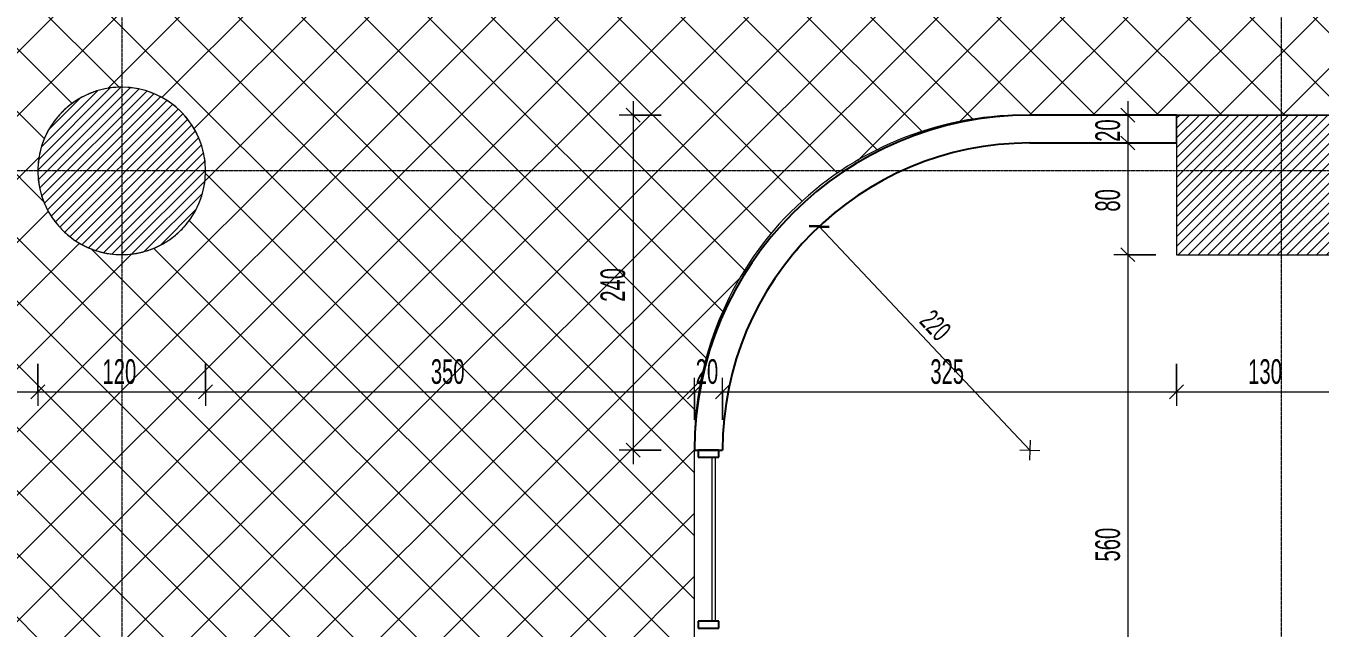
# Model space of a CAD drawing. Header units: centimetres. Extents: x -9345 to 11316, y -7197 to -3465.
# Drawn here: x -2281 to -1354, y -5188 to -4757 of the extents above; entities that cross this region are included whole.
import ezdxf

# ---------------------------------------------------------------- set-up
doc = ezdxf.new("R2010")
doc.units = ezdxf.units.CM
doc.linetypes.add('Grid Line 1_4_', pattern=[1.11125, 0.635, -0.15875, 0.15875, -0.15875])
for name, color, linetype, lineweight in [('A-ANNO-DIMS', 211, 'Continuous', 9), ('A-ANNO-DIMS-100', 211, 'Continuous', 9), ('A-DETL-GENF', 92, 'Continuous', 9), ('A-DETL-THIN', 151, 'Continuous', 9), ('A-GLAZ-CURT', 52, 'Continuous', 9), ('A-GLAZ-CWMG', 51, 'Continuous', 9), ('A-WALL', 113, 'Continuous', 9), ('S-COLS', 52, 'Continuous', 9), ('S-GRID', 1, 'Continuous', 9)]:
    doc.layers.add(name, color=color, linetype=linetype, lineweight=lineweight)
doc.styles.add('Swis721 LtCn BT_1', font='swisscl.ttf', dxfattribs={"width": 0.8, "height": 17.639445})
doc.styles.add('Swis721 LtCn BT_2', font='swisscl.ttf', dxfattribs={"width": 0.8, "height": 14.699538})
doc.dimstyles.new('Arrow_-_1_5mm_Arial', dxfattribs={"dimscale": 30.48, "dimtxt": 15, "dimasz": 0.328084, "dimexe": 0.787402, "dimexo": 0, "dimgap": 0, "dimtad": 1, "dimjust": 3, "dimdec": 0, "dimzin": 0, "dimdsep": 46, "dimtxsty": 'Swis721 LtCn BT_2', "dimblk1": 'OBLIQUE', "dimblk2": 'OBLIQUE', "dimsah": 1, "dimcen": 0.09, "dimazin": 0, "dimtfac": 1, "dimtdec": 4, "dimtix": 1, "dimtmove": 0, "dimatfit": 2, "dimfxl": 1, "dimtvp": 1, "dimtolj": 1, "dimtzin": 0, "dimarcsym": 2})
doc.dimstyles.new('IUAS_DIMENSION_INSIDE_100', dxfattribs={"dimscale": 30.48, "dimtxt": 18, "dimasz": 0.328084, "dimexe": 0.328084, "dimexo": 0.0625, "dimgap": 0, "dimtad": 1, "dimdec": 0, "dimdsep": 46, "dimtxsty": 'Swis721 LtCn BT_1', "dimblk1": 'OBLIQUE', "dimblk2": 'OBLIQUE', "dimsah": 1, "dimcen": 0.09, "dimdle": 0.328084, "dimazin": 0, "dimtfac": 1, "dimtdec": 4, "dimtix": 1, "dimtmove": 0, "dimatfit": 3, "dimfxl": 0.656168, "dimfxlon": 1, "dimtvp": 1, "dimtolj": 1, "dimtzin": 0, "dimarcsym": 2})
doc.dimstyles.new('IUAS_DIMENSION_INSIDE_100_4', dxfattribs={"dimscale": 30.48, "dimtxt": 18, "dimasz": 0.328084, "dimexe": 0.328084, "dimexo": 0.0625, "dimgap": 0, "dimtad": 1, "dimdec": 0, "dimdsep": 46, "dimtxsty": 'Swis721 LtCn BT_1', "dimblk1": 'OBLIQUE', "dimblk2": 'OBLIQUE', "dimsah": 1, "dimcen": 0.09, "dimdle": 0.328084, "dimazin": 0, "dimtfac": 1, "dimtdec": 4, "dimtix": 1, "dimtmove": 2, "dimatfit": 3, "dimfxl": 0.656168, "dimfxlon": 1, "dimtvp": 1, "dimtolj": 1, "dimtzin": 0, "dimarcsym": 2})
pattern_1 = [(45, (0, 0), (-3.535534, 3.535534), [])]

# ---------------------------------------------------------------- blocks, each defined once
blk = doc.blocks.new('System Panel - Glazed-1756261-_116_30 KONKORS KATI _ CONCOURSE LEVEL')
at = {"layer": 'A-GLAZ-CURT', "lineweight": 18}
for p, q in [((58.75, 4.95), (-58.75, 4.95)), ((-58.75, 4.95), (-58.75, 2.45)), ((-58.75, 2.45), (58.75, 2.45)), ((58.75, 2.45), (58.75, 4.95))]:
    blk.add_line(p, q, dxfattribs=at)
blk = doc.blocks.new('Rectangular Mullion - 50 x 150mm-V10-_116_30 KONKORS KATI _ CONCOURSE LEVEL')
at = {"layer": 'A-GLAZ-CWMG', "lineweight": 25}
for p, q in [((0, 7.5), (-5, 7.5)), ((-5, 7.5), (-5, -7.5)), ((0, -7.5), (0, 7.5)), ((-5, -7.5), (0, -7.5))]:
    blk.add_line(p, q, dxfattribs=at)
blk = doc.blocks.new('Rectangular Mullion - 50 x 150mm-V11-_116_30 KONKORS KATI _ CONCOURSE LEVEL')
at = {"layer": 'A-GLAZ-CWMG', "lineweight": 25}
for p, q in [((-2.5, 7.5), (2.5, 7.5)), ((-2.5, -7.5), (-2.5, 7.5)), ((2.5, 7.5), (2.5, -7.5)), ((2.5, -7.5), (-2.5, -7.5))]:
    blk.add_line(p, q, dxfattribs=at)
blk = doc.blocks.new('DIMBLOCK183-_116_30 KONKORS KATI _ CONCOURSE LEVEL')
at = {"layer": 'A-ANNO-DIMS-100', "transparency": 16777216}
for p, q in [((-3051.98, -4998.76), (-3051.98, -5028.76)), ((-3051.98, -5018.76), (-3051.98, -4998.76)), ((-2271.98, -4998.76), (-2271.98, -5028.76)), ((-2271.98, -5018.76), (-2271.98, -4998.76)), ((-3051.98, -5018.76), (-3056.98, -5023.76)), ((-3051.98, -5018.76), (-3046.98, -5013.76)), ((-3051.98, -5018.76), (-2271.98, -5018.76)), ((-2271.98, -5018.76), (-2276.98, -5023.76)), ((-2271.98, -5018.76), (-2266.98, -5013.76))]:
    blk.add_line(p, q, dxfattribs=at)
at = {"layer": 'A-ANNO-DIMS-100', "color": 0, "transparency": 16777216, "insert": (-2675.7, -4995.41), "char_height": 17.639, "width": 32.9143, "attachment_point": 1, "line_spacing_factor": 0.971848, "style": 'Swis721 LtCn BT_1'}
blk.add_mtext('780', dxfattribs=at)
blk = doc.blocks.new('_Oblique')
at = {"color": 0, "linetype": 'ByBlock', "lineweight": -2}
blk.add_line((-0.5, -0.5), (0.5, 0.5), dxfattribs=at)
blk = doc.blocks.new('DIMBLOCK184-_116_30 KONKORS KATI _ CONCOURSE LEVEL')
at = {"layer": 'A-ANNO-DIMS-100', "transparency": 16777216}
for p, q in [((-2271.98, -4998.76), (-2271.98, -5028.76)), ((-2271.98, -5018.76), (-2271.98, -4998.76)), ((-2151.98, -4998.76), (-2151.98, -5028.76)), ((-2151.98, -5018.76), (-2151.98, -4998.76)), ((-2271.98, -5018.76), (-2276.98, -5023.76)), ((-2271.98, -5018.76), (-2266.98, -5013.76)), ((-2271.98, -5018.76), (-2151.98, -5018.76)), ((-2151.98, -5018.76), (-2156.98, -5023.76)), ((-2151.98, -5018.76), (-2146.98, -5013.76))]:
    blk.add_line(p, q, dxfattribs=at)
at = {"layer": 'A-ANNO-DIMS-100', "color": 0, "transparency": 16777216, "insert": (-2225.7, -4995.41), "char_height": 17.639, "width": 32.9143, "attachment_point": 1, "line_spacing_factor": 0.971848, "style": 'Swis721 LtCn BT_1'}
blk.add_mtext('120', dxfattribs=at)
blk = doc.blocks.new('DIMBLOCK185-_116_30 KONKORS KATI _ CONCOURSE LEVEL')
at = {"layer": 'A-ANNO-DIMS-100', "transparency": 16777216}
for p, q in [((-2151.98, -4998.76), (-2151.98, -5028.76)), ((-2151.98, -5018.76), (-2151.98, -4998.76)), ((-1801.98, -5038.76), (-1801.98, -5008.76)), ((-2151.98, -5018.76), (-2156.98, -5023.76)), ((-2151.98, -5018.76), (-2146.98, -5013.76)), ((-2151.98, -5018.76), (-1801.98, -5018.76)), ((-1801.98, -5018.76), (-1806.98, -5023.76)), ((-1801.98, -5018.76), (-1796.98, -5013.76)), ((-1801.98, -5018.76), (-1801.98, -5038.76))]:
    blk.add_line(p, q, dxfattribs=at)
at = {"layer": 'A-ANNO-DIMS-100', "color": 0, "transparency": 16777216, "insert": (-1990.7, -4995.41), "char_height": 17.639, "width": 32.9143, "attachment_point": 1, "line_spacing_factor": 0.971848, "style": 'Swis721 LtCn BT_1'}
blk.add_mtext('350', dxfattribs=at)
blk = doc.blocks.new('DIMBLOCK186-_116_30 KONKORS KATI _ CONCOURSE LEVEL')
at = {"layer": 'A-ANNO-DIMS-100', "transparency": 16777216}
for p, q in [((-1801.98, -5038.76), (-1801.98, -5008.76)), ((-1781.98, -5038.76), (-1781.98, -5008.76)), ((-1801.98, -5018.76), (-1806.98, -5023.76)), ((-1801.98, -5018.76), (-1796.98, -5013.76)), ((-1801.98, -5018.76), (-1781.98, -5018.76)), ((-1801.98, -5018.76), (-1801.98, -5038.76)), ((-1781.98, -5018.76), (-1786.98, -5023.76)), ((-1781.98, -5018.76), (-1776.98, -5013.76)), ((-1781.98, -5018.76), (-1781.98, -5038.76))]:
    blk.add_line(p, q, dxfattribs=at)
at = {"layer": 'A-ANNO-DIMS-100', "color": 0, "transparency": 16777216, "insert": (-1801.13, -4995.41), "char_height": 17.639, "width": 21.9429, "attachment_point": 1, "line_spacing_factor": 0.971848, "style": 'Swis721 LtCn BT_1'}
blk.add_mtext('20', dxfattribs=at)
blk = doc.blocks.new('DIMBLOCK187-_116_30 KONKORS KATI _ CONCOURSE LEVEL')
at = {"layer": 'A-ANNO-DIMS-100', "transparency": 16777216}
for p, q in [((-1456.98, -4998.76), (-1456.98, -5028.76)), ((-1456.98, -5018.76), (-1456.98, -4998.76)), ((-1781.98, -5038.76), (-1781.98, -5008.76)), ((-1781.98, -5018.76), (-1786.98, -5023.76)), ((-1781.98, -5018.76), (-1776.98, -5013.76)), ((-1781.98, -5018.76), (-1456.98, -5018.76)), ((-1781.98, -5018.76), (-1781.98, -5038.76)), ((-1456.98, -5018.76), (-1461.98, -5023.76)), ((-1456.98, -5018.76), (-1451.98, -5013.76))]:
    blk.add_line(p, q, dxfattribs=at)
at = {"layer": 'A-ANNO-DIMS-100', "color": 0, "transparency": 16777216, "insert": (-1633.2, -4995.41), "char_height": 17.639, "width": 32.9143, "attachment_point": 1, "line_spacing_factor": 0.971848, "style": 'Swis721 LtCn BT_1'}
blk.add_mtext('325', dxfattribs=at)
blk = doc.blocks.new('DIMBLOCK188-_116_30 KONKORS KATI _ CONCOURSE LEVEL')
at = {"layer": 'A-ANNO-DIMS-100', "transparency": 16777216}
for p, q in [((-1456.98, -4998.76), (-1456.98, -5028.76)), ((-1456.98, -5018.76), (-1456.98, -4998.76)), ((-1326.98, -4998.76), (-1326.98, -5028.76)), ((-1326.98, -5018.76), (-1326.98, -4998.76)), ((-1456.98, -5018.76), (-1461.98, -5023.76)), ((-1456.98, -5018.76), (-1451.98, -5013.76)), ((-1456.98, -5018.76), (-1326.98, -5018.76)), ((-1326.98, -5018.76), (-1331.98, -5023.76)), ((-1326.98, -5018.76), (-1321.98, -5013.76))]:
    blk.add_line(p, q, dxfattribs=at)
at = {"layer": 'A-ANNO-DIMS-100', "color": 0, "transparency": 16777216, "insert": (-1405.7, -4995.41), "char_height": 17.639, "width": 32.9143, "attachment_point": 1, "line_spacing_factor": 0.971848, "style": 'Swis721 LtCn BT_1'}
blk.add_mtext('130', dxfattribs=at)
blk = doc.blocks.new('DIMBLOCK193-_116_30 KONKORS KATI _ CONCOURSE LEVEL')
at = {"layer": 'A-ANNO-DIMS-100', "transparency": 16777216}
for p, q in [((-1491.75, -4820.53), (-1496.75, -4815.53)), ((-1491.75, -4810.53), (-1491.75, -4840.53)), ((-1471.75, -4820.53), (-1501.75, -4820.53)), ((-1491.75, -4820.53), (-1486.75, -4825.53)), ((-1491.75, -4820.53), (-1471.75, -4820.53)), ((-1491.75, -4840.53), (-1496.75, -4835.53)), ((-1471.75, -4840.53), (-1501.75, -4840.53)), ((-1491.75, -4840.53), (-1486.75, -4845.53)), ((-1491.75, -4840.53), (-1471.75, -4840.53))]:
    blk.add_line(p, q, dxfattribs=at)
at = {"layer": 'A-ANNO-DIMS-100', "color": 0, "transparency": 16777216, "insert": (-1515.11, -4839.67), "char_height": 17.639, "width": 21.9429, "attachment_point": 1, "rotation": 90, "line_spacing_factor": 0.971848, "style": 'Swis721 LtCn BT_1'}
blk.add_mtext('20', dxfattribs=at)
blk = doc.blocks.new('DIMBLOCK194-_116_30 KONKORS KATI _ CONCOURSE LEVEL')
at = {"layer": 'A-ANNO-DIMS-100', "transparency": 16777216}
for p, q in [((-1491.75, -4840.53), (-1496.75, -4835.53)), ((-1471.75, -4840.53), (-1501.75, -4840.53)), ((-1491.75, -4840.53), (-1491.75, -4920.53)), ((-1491.75, -4840.53), (-1486.75, -4845.53)), ((-1491.75, -4840.53), (-1471.75, -4840.53)), ((-1491.75, -4920.53), (-1496.75, -4915.53)), ((-1471.75, -4920.53), (-1501.75, -4920.53)), ((-1491.75, -4920.53), (-1486.75, -4925.53)), ((-1491.75, -4920.53), (-1471.75, -4920.53))]:
    blk.add_line(p, q, dxfattribs=at)
at = {"layer": 'A-ANNO-DIMS-100', "color": 0, "transparency": 16777216, "insert": (-1515.11, -4889.67), "char_height": 17.639, "width": 21.9429, "attachment_point": 1, "rotation": 90, "line_spacing_factor": 0.971848, "style": 'Swis721 LtCn BT_1'}
blk.add_mtext('80', dxfattribs=at)
blk = doc.blocks.new('DIMBLOCK195-_116_30 KONKORS KATI _ CONCOURSE LEVEL')
at = {"layer": 'A-ANNO-DIMS-100', "transparency": 16777216}
for p, q in [((-1491.75, -4920.53), (-1496.75, -4915.53)), ((-1471.75, -4920.53), (-1501.75, -4920.53)), ((-1491.75, -4920.53), (-1491.75, -5480.53)), ((-1491.75, -4920.53), (-1486.75, -4925.53)), ((-1491.75, -4920.53), (-1471.75, -4920.53)), ((-1471.75, -5480.53), (-1501.75, -5480.53)), ((-1491.75, -5480.53), (-1496.75, -5475.53)), ((-1491.75, -5480.53), (-1486.75, -5485.53)), ((-1491.75, -5480.53), (-1471.75, -5480.53))]:
    blk.add_line(p, q, dxfattribs=at)
at = {"layer": 'A-ANNO-DIMS-100', "color": 0, "transparency": 16777216, "insert": (-1515.11, -5140.29), "char_height": 17.639, "width": 32.9143, "attachment_point": 1, "rotation": 90, "line_spacing_factor": 0.971848, "style": 'Swis721 LtCn BT_1'}
blk.add_mtext('560', dxfattribs=at)
blk = doc.blocks.new('DIMBLOCK277-_116_30 KONKORS KATI _ CONCOURSE LEVEL')
at = {"layer": 'A-ANNO-DIMS-100', "lineweight": 35, "transparency": 16777216}
for q in [(-1719.83, -4900.11), (-1705.7, -4900.54)]:
    blk.add_line((-1712.77, -4900.33), q, dxfattribs=at)
at = {"layer": 'A-ANNO-DIMS-100', "transparency": 16777216}
for p, q in [((-1561.98, -5060.53), (-1712.77, -4900.33)), ((-1561.77, -5053.46), (-1562.2, -5067.6)), ((-1569.05, -5060.31), (-1554.92, -5060.74))]:
    blk.add_line(p, q, dxfattribs=at)
blk.add_arc((-1561.98, -5060.53), 220, 127.01456, 139.51546, dxfattribs=at)
at = {"layer": 'A-ANNO-DIMS-100', "color": 0, "transparency": 16777216, "insert": (-1631.04, -4958.77), "char_height": 14.7, "width": 27.4286, "attachment_point": 1, "rotation": 313.26501, "line_spacing_factor": 0.971848, "style": 'Swis721 LtCn BT_2'}
blk.add_mtext('220', dxfattribs=at)
blk = doc.blocks.new('DIMBLOCK287-_116_30 KONKORS KATI _ CONCOURSE LEVEL')
at = {"layer": 'A-ANNO-DIMS-100', "transparency": 16777216}
for p, q in [((-1845.95, -4820.53), (-1850.95, -4815.53)), ((-1845.95, -4810.53), (-1845.95, -5070.53)), ((-1825.95, -4820.53), (-1855.95, -4820.53)), ((-1845.95, -4820.53), (-1840.95, -4825.53)), ((-1845.95, -4820.53), (-1825.95, -4820.53)), ((-1845.95, -5060.53), (-1850.95, -5055.53)), ((-1825.95, -5060.53), (-1855.95, -5060.53)), ((-1845.95, -5060.53), (-1840.95, -5065.53)), ((-1845.95, -5060.53), (-1825.95, -5060.53))]:
    blk.add_line(p, q, dxfattribs=at)
at = {"layer": 'A-ANNO-DIMS-100', "color": 0, "transparency": 16777216, "insert": (-1869.3, -4954.24), "char_height": 17.639, "width": 32.9143, "attachment_point": 1, "rotation": 90, "line_spacing_factor": 0.971848, "style": 'Swis721 LtCn BT_1'}
blk.add_mtext('240', dxfattribs=at)

msp = doc.modelspace()

# ---------------------------------------------------------------- hatches: boundary and pattern name
at = {"layer": 'A-DETL-GENF', "lineweight": 18}
h = msp.add_hatch(dxfattribs=at)
h.set_pattern_fill('FP_6', color=253, style=0, pattern_type=2)
h.set_pattern_definition([(45, (0, 0), (-22.62742, 22.62742), []), (135, (0, 0), (-22.62742, -22.62742), [])])
h.paths.add_polyline_path([(-2151.98, -6550.52), (-2151.98, -6310.53), (-2063.98, -6310.53), (-2063.98, -6130.53), (-2152.23, -6130.53), (-2152.23, -5950.53), (-2172.23, -5950.53), (-2172.23, -5575.47), (-2179.07, -5580.6), (-2186.56, -5584.7), (-2194.56, -5587.7), (-2202.91, -5589.53), (-2211.43, -5590.15), (-2219.95, -5589.56), (-2228.31, -5587.75), (-2236.32, -5584.78), (-2244.21, -5580.42), (-2250.67, -5575.59), (-2256.73, -5569.56), (-2261.86, -5562.73), (-2265.97, -5555.24), (-2268.98, -5547.24), (-2270.81, -5538.9), (-2271.44, -5530.38), (-2270.85, -5521.85), (-2269.06, -5513.5), (-2266.09, -5505.49), (-2262.02, -5497.98), (-2256.91, -5491.12), (-2250.89, -5485.06), (-2244.06, -5479.92), (-2236.57, -5475.81), (-2228.58, -5472.8), (-2220.23, -5470.95), (-2211.71, -5470.32), (-2203.36, -5470.93), (-2195.18, -5472.69), (-2187.32, -5475.58), (-2179.93, -5479.53), (-2173.17, -5484.47), (-2167.16, -5490.3), (-2162.02, -5496.91), (-2157.85, -5504.17), (-2154.73, -5511.94), (-2152.72, -5520.07), (-2151.86, -5528.4), (-2152.16, -5536.77), (-2153.63, -5545.01), (-2156.23, -5552.97), (-2159.91, -5560.49), (-1801.98, -5560.52), (-1801.98, -5057.62), (-1801.45, -5040.73), (-1799.72, -5023.92), (-1796.79, -5007.28), (-1792.67, -4990.89), (-1787.39, -4974.84), (-1780.98, -4959.21), (-1773.47, -4944.08), (-1764.89, -4929.52), (-1755.3, -4915.61), (-1744.73, -4902.43), (-1733.24, -4890.03), (-1720.9, -4878.49), (-1707.77, -4867.86), (-1693.91, -4858.2), (-1679.39, -4849.56), (-1664.29, -4841.97), (-1648.69, -4835.49), (-1632.66, -4830.14), (-1616.29, -4825.95), (-1599.67, -4822.94), (-1582.87, -4821.13), (-1565.98, -4820.52), (-811.98, -4820.52), (-811.98, -4815.27), (-661.98, -4815.27), (-661.98, -4164.91), (-811.98, -4164.91), (-811.98, -4140.52), (-2248.98, -4140.52), (-2248.98, -4460.52), (-3061.98, -4460.52), (-3061.98, -4140.52), (-3986.98, -4140.52), (-3986.98, -4320.53), (-4091.98, -4320.53), (-4091.98, -4630.53), (-3986.98, -4630.53), (-3986.98, -4810.52), (-3836.98, -4810.52), (-3836.98, -4910.52), (-3986.98, -4910.52), (-3986.98, -4814.92), (-4786.98, -4814.92), (-4786.98, -4910.53), (-4936.98, -4910.53), (-4936.98, -4815.47), (-4991.98, -4815.47), (-4991.98, -4140.52), (-6661.98, -4140.52), (-6661.98, -4165.41), (-6811.98, -4165.41), (-6811.98, -4816.78), (-6661.98, -4816.78), (-6661.98, -5290.53), (-4006.98, -5290.53), (-3987.44, -5291.15), (-3967.98, -5293.03), (-3948.68, -5296.15), (-3929.62, -5300.5), (-3910.87, -5306.07), (-3892.53, -5312.82), (-3874.65, -5320.73), (-3857.31, -5329.78), (-3840.59, -5339.91), (-3824.56, -5351.1), (-3809.27, -5363.29), (-3794.8, -5376.43), (-3781.2, -5390.48), (-3768.52, -5405.36), (-3756.83, -5421.03), (-3746.16, -5437.42), (-3735.92, -5455.8), (-3728.09, -5472.07), (-3720.75, -5490.19), (-3714.59, -5508.75), (-3709.63, -5527.66), (-3705.89, -5546.85), (-3703.39, -5566.24), (-3702.14, -5585.75), (-3702.14, -5605.3), (-3703.39, -5624.81), (-3705.89, -5644.21), (-3709.63, -5663.4), (-3714.59, -5682.31), (-3720.75, -5700.86), (-3728.09, -5718.99), (-3736.57, -5736.6), (-3746.17, -5753.64), (-3756.83, -5770.02), (-3768.53, -5785.69), (-3781.2, -5800.58), (-3794.8, -5814.62), (-3809.27, -5827.77), (-3824.56, -5839.96), (-3840.6, -5851.14), (-3857.32, -5861.28), (-3874.65, -5870.32), (-3892.53, -5878.24), (-3910.88, -5884.99), (-3929.62, -5890.55), (-3948.68, -5894.9), (-3967.98, -5898.02), (-3987.44, -5899.9), (-4006.98, -5900.53), (-6131.98, -5900.51), (-6131.98, -6190.52), (-4061.98, -6190.53), (-4061.98, -6370.53), (-3978.51, -6370.53), (-3978.51, -6550.51), (-2167.91, -6550.52)], flags=0)
h.paths.add_polyline_path([(-3186.98, -5580.53), (-3186.98, -5480.53), (-3036.98, -5480.53), (-3036.98, -5580.53), (-3159.77, -5580.53)], flags=0)
h.paths.add_polyline_path([(-3111.98, -4920.52), (-3120.52, -4919.91), (-3128.88, -4918.09), (-3136.9, -4915.1), (-3144.42, -4911), (-3151.27, -4905.87), (-3157.33, -4899.81), (-3162.46, -4892.96), (-3166.56, -4885.45), (-3169.55, -4877.43), (-3171.37, -4869.06), (-3171.98, -4860.52), (-3171.37, -4851.98), (-3169.55, -4843.62), (-3166.56, -4835.6), (-3162.46, -4828.08), (-3157.33, -4821.23), (-3151.27, -4815.18), (-3144.42, -4810.05), (-3136.9, -4805.94), (-3128.88, -4802.95), (-3120.52, -4801.13), (-3111.98, -4800.52), (-3103.44, -4801.13), (-3095.08, -4802.95), (-3087.06, -4805.94), (-3079.54, -4810.05), (-3072.69, -4815.18), (-3066.64, -4821.23), (-3061.5, -4828.08), (-3057.4, -4835.6), (-3054.41, -4843.62), (-3052.59, -4851.98), (-3051.98, -4860.52), (-3052.59, -4869.06), (-3054.41, -4877.43), (-3057.4, -4885.45), (-3061.5, -4892.96), (-3066.64, -4899.81), (-3072.69, -4905.87), (-3079.54, -4911), (-3087.06, -4915.1), (-3095.08, -4918.09), (-3103.44, -4919.91)], flags=0)
h.paths.add_polyline_path([(-2211.98, -4920.52), (-2220.52, -4919.91), (-2228.88, -4918.09), (-2236.9, -4915.1), (-2244.42, -4911), (-2251.27, -4905.87), (-2257.33, -4899.81), (-2262.46, -4892.96), (-2266.56, -4885.45), (-2269.55, -4877.43), (-2271.37, -4869.06), (-2271.98, -4860.52), (-2271.37, -4851.98), (-2269.55, -4843.62), (-2266.56, -4835.6), (-2262.46, -4828.08), (-2257.33, -4821.23), (-2251.27, -4815.18), (-2244.21, -4809.93), (-2236.9, -4805.94), (-2228.88, -4802.95), (-2220.52, -4801.13), (-2211.98, -4800.52), (-2203.44, -4801.13), (-2195.08, -4802.95), (-2187.06, -4805.94), (-2179.54, -4810.05), (-2172.69, -4815.18), (-2166.64, -4821.23), (-2161.5, -4828.08), (-2157.4, -4835.6), (-2154.41, -4843.62), (-2152.59, -4851.98), (-2151.98, -4860.52), (-2152.59, -4869.06), (-2154.41, -4877.43), (-2157.4, -4885.45), (-2161.5, -4892.96), (-2166.64, -4899.81), (-2172.69, -4905.87), (-2179.54, -4911), (-2187.06, -4915.1), (-2195.08, -4918.09), (-2203.44, -4919.91)], flags=0)
h.paths.add_polyline_path([(-5746.98, -4910.53), (-5896.98, -4910.53), (-5896.98, -4810.53), (-5746.98, -4810.53), (-5746.98, -4906.57)], flags=0)
h.paths.add_polyline_path([(-641.97, -4816.24), (-411.79, -4816.24), (-411.79, -4590.53), (-331.98, -4590.53), (-331.98, -4390.53), (-411.79, -4390.53), (-411.79, -4165.52), (-656.12, -4165.52), (-656.12, -4816.24)], flags=0)
h.paths.add_polyline_path([(-8424.27, -4815.52), (-6821.85, -4815.52), (-6821.85, -4165.52), (-8477.22, -4165.52), (-8477.22, -4390.53), (-8532.22, -4390.53), (-8532.22, -4590.53), (-8477.22, -4590.53), (-8477.22, -4815.52)], flags=0)
at = {"layer": 'S-COLS'}
h = msp.add_hatch(dxfattribs=at)
h.set_pattern_fill('FP_1', color=256, style=0, pattern_type=2)
h.set_pattern_definition(pattern_1)
h.paths.add_polyline_path([(-2211.98, -4920.53), (-2203.36, -4919.9), (-2195.06, -4918.09), (-2187.05, -4915.1), (-2179.54, -4911), (-2172.69, -4905.87), (-2166.63, -4899.81), (-2161.5, -4892.96), (-2157.4, -4885.44), (-2154.41, -4877.42), (-2152.59, -4869.02), (-2151.98, -4860.52), (-2152.6, -4851.98), (-2154.42, -4843.62), (-2157.41, -4835.6), (-2161.51, -4828.08), (-2166.64, -4821.23), (-2172.7, -4815.18), (-2179.56, -4810.05), (-2187.07, -4805.94), (-2195.11, -4802.95), (-2203.53, -4801.13), (-2211.98, -4800.53), (-2220.52, -4801.14), (-2228.89, -4802.96), (-2236.91, -4805.95), (-2244.42, -4810.05), (-2251.27, -4815.18), (-2257.33, -4821.24), (-2262.46, -4828.09), (-2266.56, -4835.6), (-2269.55, -4843.62), (-2271.37, -4852), (-2271.98, -4860.57), (-2271.37, -4869.08), (-2269.55, -4877.44), (-2266.56, -4885.46), (-2262.46, -4892.97), (-2256.91, -4900.23), (-2250.89, -4906.16), (-2244.06, -4911.2), (-2236.57, -4915.23), (-2228.58, -4918.16), (-2220.23, -4919.94)], flags=0)
h = msp.add_hatch(dxfattribs=at)
h.set_pattern_fill('FP_1', color=256, style=0, pattern_type=2)
h.set_pattern_definition(pattern_1)
h.paths.add_polyline_path([(-1306.98, -4920.53), (-1306.98, -4820.53), (-1456.98, -4820.53), (-1456.98, -4920.53), (-1326.98, -4920.53)], flags=0)

# ---------------------------------------------------------------- linework, layer by layer
at = {"layer": 'A-DETL-THIN'}
for p, q in [((-1565.98, -4820.52), (-811.98, -4820.52)), ((-1801.98, -5560.52), (-1801.98, -5057.62))]:
    msp.add_line(p, q, dxfattribs=at)
for centre, radius, start, end in [((-2211.98, -4860.52), 60, 90, 270), ((-2211.98, -4860.52), 60, 270, 90), ((-1565.98, -5056.52), 236, 90, 180.26623)]:
    msp.add_arc(centre, radius, start, end, dxfattribs=at)
at = {"layer": 'A-WALL', "lineweight": 25}
for p, q in [((-1456.98, -4820.53), (-1561.98, -4820.53)), ((-1561.98, -4840.53), (-1456.98, -4840.53)), ((-1801.98, -5060.37), (-1801.98, -5060.53)), ((-1801.98, -5060.53), (-1781.98, -5060.53))]:
    msp.add_line(p, q, dxfattribs=at)
at = {"layer": 'A-WALL'}
msp.add_line((-1456.98, -4840.53), (-1456.98, -4820.53), dxfattribs=at)
at = {"layer": 'A-WALL', "lineweight": 25}
for radius, end in [(240, 179.96227), (220, 180)]:
    msp.add_arc((-1561.98, -5060.53), radius, 90, end, dxfattribs=at)
at = {"layer": 'S-COLS'}
for p, q in [((-1306.98, -4820.53), (-1456.98, -4820.53)), ((-1456.98, -4820.53), (-1456.98, -4840.53)), ((-1456.98, -4840.53), (-1456.98, -4920.53)), ((-1456.98, -4920.53), (-1326.98, -4920.53))]:
    msp.add_line(p, q, dxfattribs=at)
for start, end in [(114.54545, 122.72389), (106.36364, 114.54228), (90, 106.36364), (24.54545, 90), (130.90909, 139.08671), (122.72727, 130.90538), (139.09091, 147.26575), (147.27273, 155.44818), (163.63636, 171.81247), (155.45455, 163.6304), (16.3696, 24.54545), (8.18753, 16.36364), (171.81818, 179.9944), (0.0056, 8.18182), (180, 188.17622), (351.82378, 0), (188.18182, 196.35792), (343.64208, 351.81818), (196.36364, 204.53949), (335.46051, 343.63636), (204.54545, 212.72091), (327.27909, 335.45455), (212.72727, 220.90639), (220.91343, 229.09091), (310.91329, 319.09091), (319.09789, 327.27273), (229.09474, 237.27273), (302.73098, 310.90909), (237.27623, 245.45455), (245.45782, 253.63636), (253.6395, 261.81818), (278.18493, 286.36364), (286.36681, 294.54545), (294.54884, 302.72727), (261.82125, 270), (270.00298, 278.18182)]:
    msp.add_arc((-2211.98, -4860.53), 60, start, end, dxfattribs=at)
at = {"layer": 'S-GRID', "linetype": 'Grid Line 1_4_'}
for p, q in [((-2211.98, -3567.14), (-2211.98, -7007.41)), ((-1381.98, -3567.14), (-1381.98, -7007.41)), ((1078.19, -4860.53), (-8251.71, -4860.53))]:
    msp.add_line(p, q, dxfattribs=at)

# ---------------------------------------------------------------- block references
at = {"layer": 'A-GLAZ-CURT', "rotation": 269.9999999999999}
msp.add_blockref('System Panel - Glazed-1756261-_116_30 KONKORS KATI _ CONCOURSE LEVEL', (-1791.98, -5124.28), dxfattribs=at)
at = {"layer": 'A-GLAZ-CWMG', "rotation": 89.9999999999999}
msp.add_blockref('Rectangular Mullion - 50 x 150mm-V10-_116_30 KONKORS KATI _ CONCOURSE LEVEL', (-1791.98, -5060.53), dxfattribs=at)
at = {"layer": 'A-GLAZ-CWMG', "extrusion": (0, 0, -1), "rotation": 270.0000000000001}
msp.add_blockref('Rectangular Mullion - 50 x 150mm-V11-_116_30 KONKORS KATI _ CONCOURSE LEVEL', (1791.98, -5185.53), dxfattribs=at)

# ---------------------------------------------------------------- dimensions: what is measured, and where the dimension line sits
at = {"layer": 'A-ANNO-DIMS'}
for base, p1, p2, angle, override, picture, middle in [((-1845.95, -5060.53), (-1825.95, -4820.53), (-1825.95, -5060.53), 90, {"dimpost": '<>', "dimfxl": 240}, 'DIMBLOCK287-_116_30 KONKORS KATI _ CONCOURSE LEVEL', (-1854.98, -4940.53)), ((-1491.75, -4840.53), (-1471.75, -4820.53), (-1471.75, -4840.53), 90, {"dimpost": '<>', "dimfxl": 20}, 'DIMBLOCK193-_116_30 KONKORS KATI _ CONCOURSE LEVEL', (-1500.79, -4830.53)), ((-1491.75, -4920.53), (-1471.75, -4840.53), (-1471.75, -4920.53), 90, {"dimpost": '<>', "dimfxl": 80}, 'DIMBLOCK194-_116_30 KONKORS KATI _ CONCOURSE LEVEL', (-1500.79, -4880.53)), ((-2271.98, -5018.76), (-3051.98, -4998.76), (-2271.98, -4998.76), 0, {"dimpost": '<>', "dimfxl": 780}, 'DIMBLOCK183-_116_30 KONKORS KATI _ CONCOURSE LEVEL', (-2661.98, -5009.73)), ((-1801.98, -5018.76), (-2151.98, -4998.76), (-1801.98, -5038.76), 0, {"dimpost": '<>', "dimfxl": 352.278299}, 'DIMBLOCK185-_116_30 KONKORS KATI _ CONCOURSE LEVEL', (-1976.98, -5009.72)), ((-1456.98, -5018.76), (-1781.98, -5038.76), (-1456.98, -4998.76), 0, {"dimpost": '<>', "dimfxl": 327.452287}, 'DIMBLOCK187-_116_30 KONKORS KATI _ CONCOURSE LEVEL', (-1619.48, -5009.72)), ((-1326.98, -5018.76), (-1456.98, -4998.76), (-1326.98, -4998.76), 0, {"dimpost": '<>', "dimfxl": 130}, 'DIMBLOCK188-_116_30 KONKORS KATI _ CONCOURSE LEVEL', (-1391.98, -5009.72))]:
    dim = msp.add_linear_dim(base=base, p1=p1, p2=p2, angle=angle, dimstyle='IUAS_DIMENSION_INSIDE_100', override=override, dxfattribs=at)
    dim.commit()
    dim.dimension.update_dxf_attribs({"geometry": picture, "text_midpoint": middle})
dim = msp.add_radius_dim(center=(-1561.98, -5060.53), mpoint=(-1712.77, -4900.33), dimstyle='Arrow_-_1_5mm_Arial', override={"dimpost": '<>'}, dxfattribs=at)
dim.commit()
dim.dimension.update_dxf_attribs({"geometry": 'DIMBLOCK277-_116_30 KONKORS KATI _ CONCOURSE LEVEL', "text_midpoint": (-1631.89, -4975.27)})
dim = msp.add_linear_dim(base=(-1491.75, -5480.53), p1=(-1471.75, -4920.53), p2=(-1471.75, -5480.53), angle=90, dimstyle='IUAS_DIMENSION_INSIDE_100_4', override={"dimpost": '<>', "dimfxl": 560}, dxfattribs=at)
dim.commit()
dim.dimension.update_dxf_attribs({"geometry": 'DIMBLOCK195-_116_30 KONKORS KATI _ CONCOURSE LEVEL', "text_midpoint": (-1503.35, -5123.83), "dimtype": 160, "text_rotation": 90})
for base, p1, p2, override, picture, middle in [((-2151.98, -5018.76), (-2271.98, -4998.76), (-2151.98, -4998.76), {"dimpost": '<>', "dimfxl": 120}, 'DIMBLOCK184-_116_30 KONKORS KATI _ CONCOURSE LEVEL', (-2211.98, -5009.73)), ((-1781.98, -5018.76), (-1801.98, -5038.76), (-1781.98, -5038.76), {"dimpost": '<>', "dimfxl": 20}, 'DIMBLOCK186-_116_30 KONKORS KATI _ CONCOURSE LEVEL', (-1791.98, -5009.73))]:
    dim = msp.add_linear_dim(base=base, p1=p1, p2=p2, dimstyle='IUAS_DIMENSION_INSIDE_100', override=override, dxfattribs=at)
    dim.commit()
    dim.dimension.update_dxf_attribs({"geometry": picture, "text_midpoint": middle})

doc.saveas('drawing.dxf')
